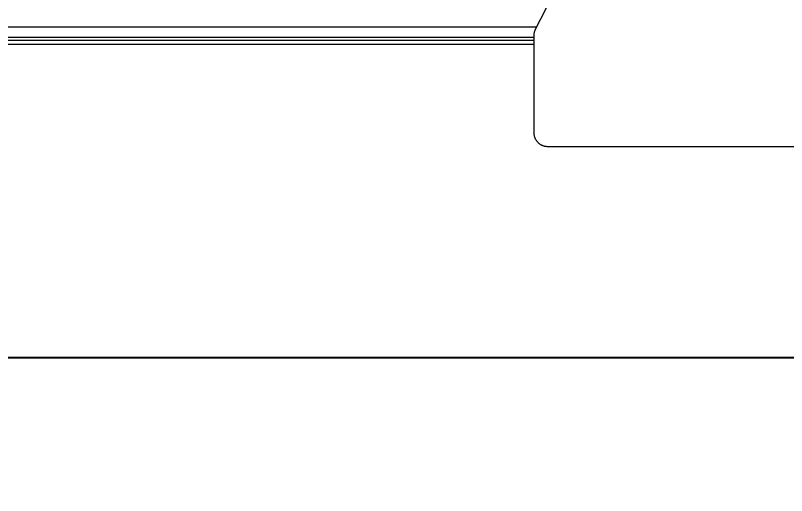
# Model space of a CAD drawing. Header units: millimetres. Extents: x -208 to 4974, y -28 to 3137.
# Drawn here: x 362.9 to 585.9, y 1537.9 to 1676.8 of the extents above; entities that cross this region are included whole.
import ezdxf

# ---------------------------------------------------------------- set-up
doc = ezdxf.new("R2010")
doc.units = ezdxf.units.MM
doc.layers.add('ZANO_R', color=7, linetype='Continuous', lineweight=0)
doc.layers.add('ZANO_W', color=1, linetype='Continuous', lineweight=0)
doc.styles.add('Arial', font='arial.ttf')
doc.styles.get("Standard").update_dxf_attribs({"font": 'ARIALUNI.TTF'})
doc.dimstyles.new('pl i ang', dxfattribs={"dimtxt": 50, "dimasz": 50, "dimexe": 1.25, "dimexo": 0.625, "dimgap": 10, "dimtad": 1, "dimtoh": 1, "dimtxsty": 'Standard', "dimcen": 2.5, "dimclrd": 1, "dimclre": 1, "dimclrt": 1, "dimadec": 0, "dimazin": 0, "dimtfac": 1, "dimtmove": 0, "dimatfit": 3, "dimfxl": 1, "dimarcsym": 1})

# ---------------------------------------------------------------- blocks, each defined once
blk = doc.blocks.new('*D514')
at = {"layer": 'ZANO_W', "color": 1, "lineweight": -2}
for p, q in [((255.29, 1547.94), (255.29, 1587.88)), ((2753.29, 1547.94), (2753.29, 1587.88)), ((295.29, 1577.88), (2713.29, 1577.88))]:
    blk.add_line(p, q, dxfattribs=at)
at = {"layer": 'ZANO_W', "color": 1}
for points in [[(295.29, 1584.55), (295.29, 1571.22), (255.29, 1577.88)], [(2713.29, 1571.22), (2713.29, 1584.55), (2753.29, 1577.88)]]:
    blk.add_solid(points, dxfattribs=at)
at = {"layer": 'ZANO_W', "color": 1, "insert": (1504.29, 1608.31), "char_height": 40, "attachment_point": 5, "style": 'Arial'}
blk.add_mtext('2498', dxfattribs=at)

msp = doc.modelspace()

# ---------------------------------------------------------------- linework, layer by layer
at = {"layer": 'ZANO_R'}
for p, q in [((513.35, 1672.86), (538.39, 1721.43)), ((255.29, 1673.53), (513.7, 1673.53)), ((512.91, 1671.16), (512.92, 1671.3)), ((512.91, 1671.03), (512.91, 1671.16)), ((512.91, 1642.84), (512.91, 1671.03)), ((512.92, 1671.3), (512.93, 1671.44)), ((512.93, 1671.44), (512.95, 1671.57)), ((512.95, 1671.57), (512.97, 1671.71)), ((512.97, 1671.71), (512.99, 1671.84)), ((512.99, 1671.84), (513.02, 1671.97)), ((513.02, 1671.97), (513.06, 1672.1)), ((513.06, 1672.1), (513.09, 1672.23)), ((513.09, 1672.23), (513.14, 1672.36)), ((513.14, 1672.36), (513.18, 1672.49)), ((513.18, 1672.49), (513.24, 1672.62)), ((513.24, 1672.62), (513.29, 1672.74)), ((513.29, 1672.74), (513.35, 1672.86)), ((258.29, 1670.53), (512.91, 1670.53)), ((512.91, 1669.53), (262.29, 1669.53)), ((262.7, 1668.53), (512.91, 1668.53)), ((512.91, 1642.7), (512.91, 1642.84)), ((512.92, 1642.56), (512.91, 1642.7)), ((512.93, 1642.43), (512.92, 1642.56)), ((512.95, 1642.29), (512.93, 1642.43)), ((512.97, 1642.16), (512.95, 1642.29)), ((512.99, 1642.02), (512.97, 1642.16)), ((513.02, 1641.89), (512.99, 1642.02)), ((513.06, 1641.76), (513.02, 1641.89)), ((513.1, 1641.63), (513.06, 1641.76)), ((513.14, 1641.5), (513.1, 1641.63)), ((513.19, 1641.37), (513.14, 1641.5)), ((513.24, 1641.24), (513.19, 1641.37)), ((513.3, 1641.12), (513.24, 1641.24)), ((513.36, 1641), (513.3, 1641.12)), ((513.42, 1640.88), (513.36, 1641)), ((513.49, 1640.76), (513.42, 1640.88)), ((513.56, 1640.64), (513.49, 1640.76)), ((513.64, 1640.53), (513.56, 1640.64)), ((513.72, 1640.42), (513.64, 1640.53)), ((513.81, 1640.31), (513.72, 1640.42)), ((513.89, 1640.21), (513.81, 1640.31)), ((513.98, 1640.11), (513.89, 1640.21)), ((514.08, 1640.01), (513.98, 1640.11)), ((514.18, 1639.91), (514.08, 1640.01)), ((514.28, 1639.82), (514.18, 1639.91)), ((514.38, 1639.73), (514.28, 1639.82)), ((514.49, 1639.65), (514.38, 1639.73)), ((514.6, 1639.57), (514.49, 1639.65)), ((514.71, 1639.49), (514.6, 1639.57)), ((514.83, 1639.42), (514.71, 1639.49)), ((514.95, 1639.35), (514.83, 1639.42)), ((515.07, 1639.29), (514.95, 1639.35)), ((515.19, 1639.23), (515.07, 1639.29)), ((515.31, 1639.17), (515.19, 1639.23)), ((515.44, 1639.12), (515.31, 1639.17)), ((515.57, 1639.07), (515.44, 1639.12)), ((515.7, 1639.03), (515.57, 1639.07)), ((515.83, 1638.99), (515.7, 1639.03)), ((515.96, 1638.95), (515.83, 1638.99)), ((516.09, 1638.92), (515.96, 1638.95)), ((516.23, 1638.9), (516.09, 1638.92)), ((516.36, 1638.87), (516.23, 1638.9)), ((516.5, 1638.86), (516.36, 1638.87)), ((516.64, 1638.85), (516.5, 1638.86)), ((516.77, 1638.84), (516.64, 1638.85)), ((516.91, 1638.84), (516.77, 1638.84)), ((2492.37, 1638.84), (516.91, 1638.84))]:
    msp.add_line(p, q, dxfattribs=at)

# ---------------------------------------------------------------- dimensions: what is measured, and where the dimension line sits
at = {"layer": 'ZANO_W'}
dim = msp.add_linear_dim(base=(2753.29, 1577.88), p1=(255.29, 1537.94), p2=(2753.29, 1537.94), dimstyle='pl i ang', override={"dimtxt": 40, "dimasz": 40, "dimexe": 10, "dimexo": 10, "dimtoh": 0, "dimdec": 0, "dimtxsty": 'Arial', "dimtdec": 0, "dimtmove": 1}, dxfattribs=at)
dim.commit()
dim.dimension.update_dxf_attribs({"geometry": '*D514', "text_midpoint": (1504.29, 1608.31)})

doc.saveas('drawing.dxf')
